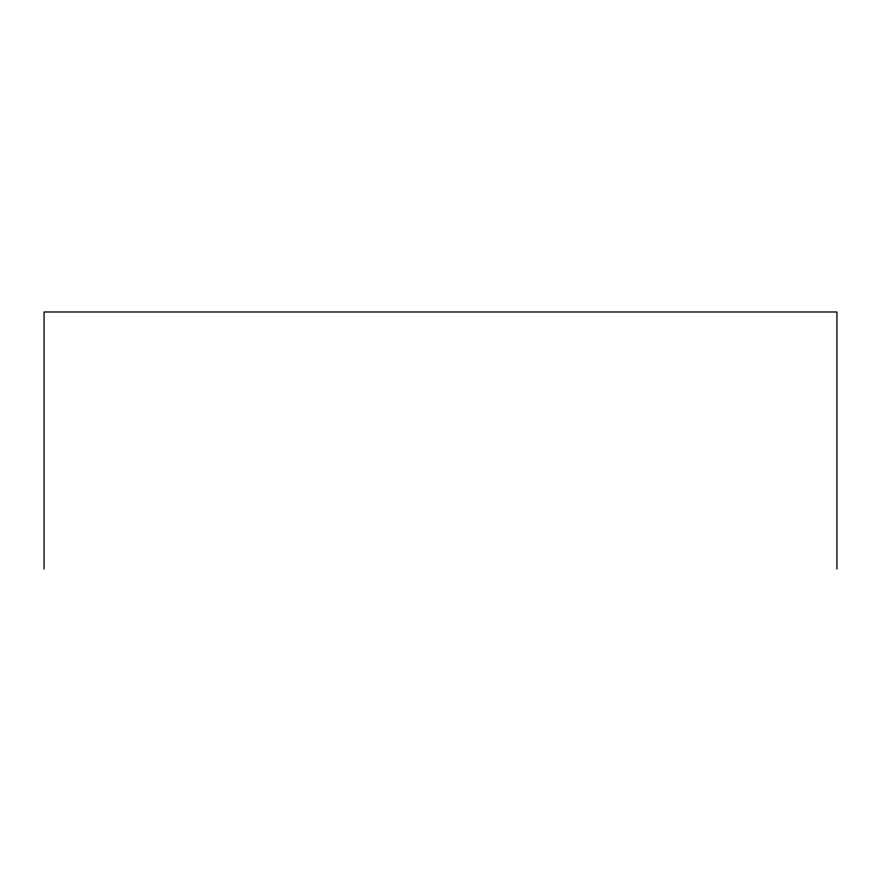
<?xml version="1.0" encoding="UTF-8"?>
<svg xmlns="http://www.w3.org/2000/svg" width="881" height="881" viewBox="0 0 881 881"><rect width="100%" height="100%" fill="white"/><g stroke="black" fill="none" stroke-linecap="round" stroke-linejoin="round"><path stroke-width="1.32" d="M836.95 569.016L836.95 311.984L44.05 311.984L44.05 569.016"/></g></svg>
